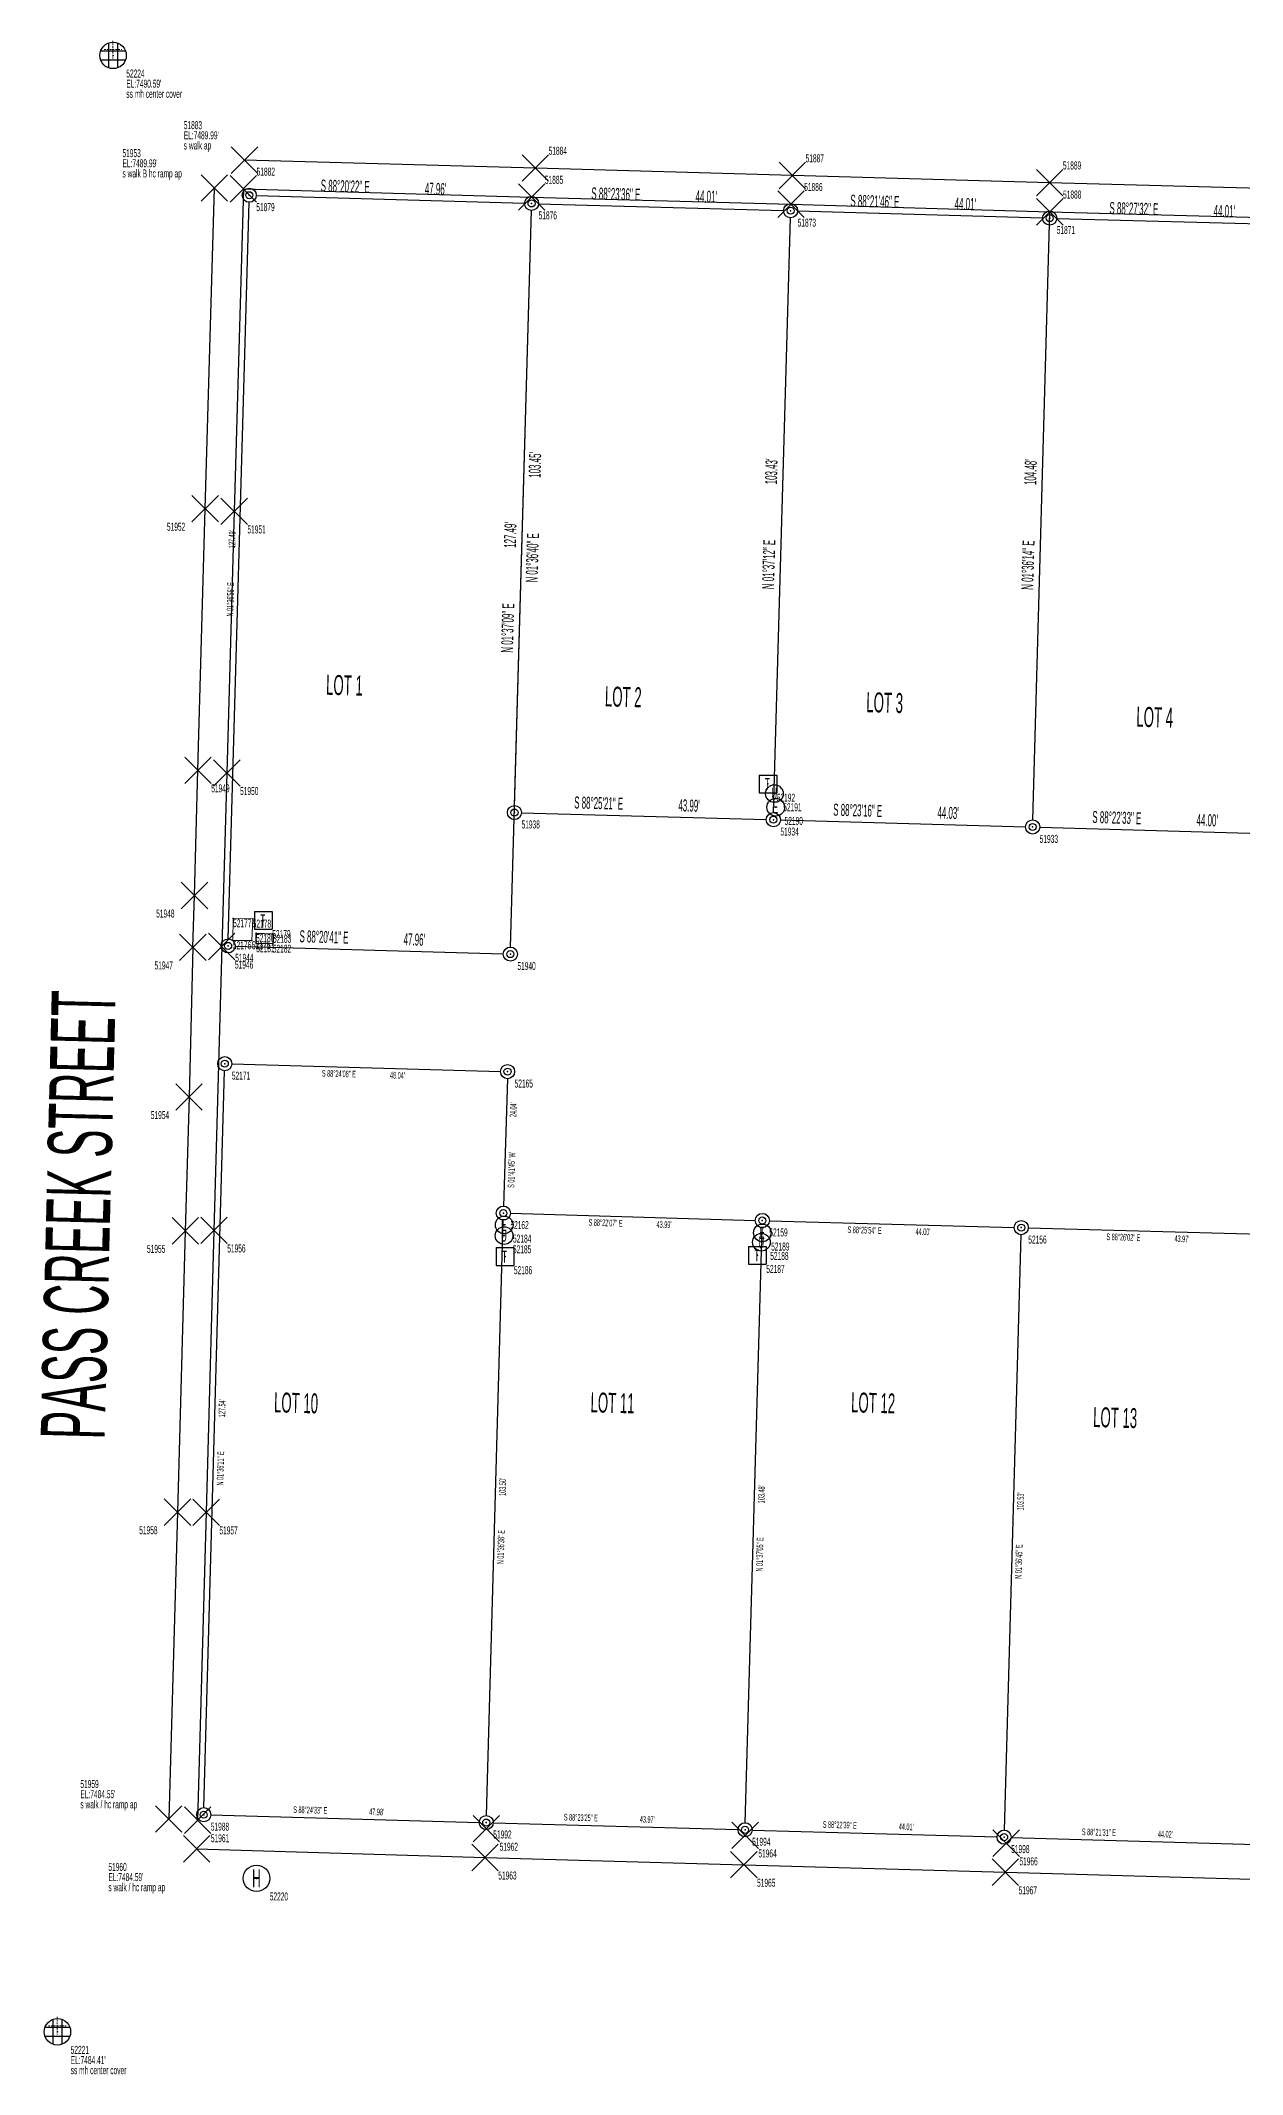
# Model space of a CAD drawing. Extents: x 2835785 to 2851632, y 1243954 to 1251877.
# Drawn here: x 2835785.4 to 2835989.5, y 1251358.9 to 1251704.2 of the extents above; entities that cross this region are included whole.
import ezdxf

# ---------------------------------------------------------------- set-up
doc = ezdxf.new("R2010")
doc.units = 0
doc.header["$MEASUREMENT"] = 0
doc.linetypes.add('Dash Med4', pattern=[0.25, 0.090426, -0.069149, 0.090426])
for name, color, linetype, true_color in [('Concrete', 7, 'Continuous', 0xc0c0c0), ('DESC', 3, 'Continuous', 0x00ff00), ('Easements', 5, 'Continuous', 0x0000ff), ('ELEV', 3, 'Continuous', 0x00ff00), ('Lot_Line', 3, 'Continuous', 0x00ff00), ('Point_Number', 3, 'Continuous', 0x00ff00), ('Points', 3, 'Continuous', 0x00ff00), ('Text', 5, 'Continuous', 0x0000ff), ('U-_UG_Power', 1, 'Continuous', 0xff0000), ('U-Telephone', 7, 'Continuous', 0xff8000)]:
    doc.layers.add(name, color=color, linetype=linetype, true_color=true_color)

# ---------------------------------------------------------------- blocks, each defined once
blk = doc.blocks.new('PT_DBL_CIR_FILLED')
at = {"layer": 'Points', "color": 3, "linetype": 'ByBlock', "true_color": 0x00ff00}
for radius in [0.5, 0.25]:
    blk.add_circle((0, 0), radius, dxfattribs=at)
at = {"layer": 'Points'}
blk.add_point((0, 0), dxfattribs=at)
blk = doc.blocks.new('PT_X')
at = {"layer": 'Points', "color": 3, "linetype": 'ByBlock', "true_color": 0x00ff00}
for p, q in [((-0.5, 0.5), (0.5, -0.5)), ((-0.5, -0.5), (0.5, 0.5))]:
    blk.add_line(p, q, dxfattribs=at)
at = {"layer": 'Points'}
blk.add_point((0, 0), dxfattribs=at)
blk = doc.blocks.new('PT_NONE')
at = {"layer": 'Easements'}
blk.add_point((0, 0), dxfattribs=at)
blk = doc.blocks.new('PT_BOXED_T')
at = {"layer": 'Points', "color": 3, "linetype": 'ByBlock', "true_color": 0x00ff00}
for p, q in [((-0.5, 0.5), (-0.5, -0.5)), ((-0.5, 0.5), (0.5, 0.5)), ((0.5, 0.5), (0.5, -0.5)), ((-0.5, -0.5), (0.5, -0.5))]:
    blk.add_line(p, q, dxfattribs=at)
at = {"layer": 'Points'}
blk.add_point((0, 0), dxfattribs=at)
at = {"layer": 'Points', "color": 3, "true_color": 0x00ff00, "width": 0.495518}
blk.add_text('T', height=0.678, dxfattribs=at).set_placement((-0.17, -0.34, 7486.99))
blk = doc.blocks.new('PT_CIRCLED_E')
at = {"layer": 'Points', "color": 3, "linetype": 'ByBlock', "true_color": 0x00ff00}
blk.add_circle((0, 0), 0.5, dxfattribs=at)
at = {"layer": 'Points'}
blk.add_point((0, 0), dxfattribs=at)
at = {"layer": 'Points', "color": 3, "true_color": 0x00ff00, "width": 0.495518}
blk.add_text('E', height=0.678, dxfattribs=at).set_placement((-0.17, -0.34, 7472.13))
blk = doc.blocks.new('PT_CIRCLED_U')
at = {"layer": 'Points', "color": 3, "linetype": 'ByBlock', "true_color": 0x00ff00}
blk.add_circle((0, 0), 0.5, dxfattribs=at)
at = {"layer": 'Points'}
blk.add_point((0, 0), dxfattribs=at)
at = {"layer": 'Points', "color": 3, "true_color": 0x00ff00, "width": 0.495518}
blk.add_text('U', height=0.678, dxfattribs=at).set_placement((-0.17, -0.34, 7485.71))
blk = doc.blocks.new('PT_CIRCLED_H')
at = {"layer": 'Points', "color": 3, "linetype": 'ByBlock', "true_color": 0x00ff00}
blk.add_circle((0, 0), 0.5, dxfattribs=at)
at = {"layer": 'Points'}
blk.add_point((0, 0), dxfattribs=at)
at = {"layer": 'Points', "color": 3, "true_color": 0x00ff00, "width": 0.495518}
blk.add_text('H', height=0.678, dxfattribs=at).set_placement((-0.166, -0.339, 7483.641))
blk = doc.blocks.new('PT_CATCH_BASIN')
at = {"layer": 'Points', "color": 3, "linetype": 'ByBlock', "true_color": 0x00ff00}
for p, q in [((-0.47, 0.171), (0.47, 0.171)), ((-0.171, 0.47), (-0.171, -0.47)), ((0.171, 0.47), (0.171, -0.47)), ((-0.47, -0.171), (0.47, -0.171))]:
    blk.add_line(p, q, dxfattribs=at)
blk.add_circle((0, 0), 0.5, dxfattribs=at)
at = {"layer": 'Points'}
blk.add_point((0, 0), dxfattribs=at)
blk = doc.blocks.new('PT_CROSS')
at = {"layer": 'Easements', "color": 5, "linetype": 'Dash Med4', "lineweight": 15, "true_color": 0x0000ff}
for points in [[(-0.5, 0), (0.5, 0)], [(0, 0.5), (0, -0.5)]]:
    blk.add_lwpolyline(points, dxfattribs=at)
at = {"layer": 'Easements'}
blk.add_point((0, 0), dxfattribs=at)

msp = doc.modelspace()

# ---------------------------------------------------------------- linework, layer by layer
at = {"layer": 'Concrete', "linetype": 'ByBlock', "ltscale": 30}
for p, q in [((2835869.42, 1251682.57, 7488.74), (2835820.01, 1251683.92, 7489.99)), ((2835913.06, 1251681.29, 7487.48), (2835869.42, 1251682.57, 7488.74)), ((2835813.35, 1251624.74, 7489.31), (2835814.9, 1251679.17, 7489.99)), ((2835819.83, 1251679.03, 7489.98), (2835818.27, 1251624.29, 7489.33)), ((2835819.83, 1251679.03, 7489.98), (2835868.78, 1251677.64, 7488.71)), ((2835956.75, 1251680.08, 7486.33), (2835913.06, 1251681.29, 7487.48)), ((2836000.88, 1251678.88, 7485.24), (2835956.75, 1251680.08, 7486.33)), ((2835868.78, 1251677.64, 7488.71), (2835912.82, 1251676.43, 7487.5)), ((2835912.82, 1251676.43, 7487.5), (2835956.78, 1251675.14, 7486.39)), ((2835956.78, 1251675.14, 7486.39), (2836044.71, 1251672.77, 7484.11)), ((2835812.12, 1251580.33, 7488.44), (2835813.35, 1251624.74, 7489.31)), ((2835818.27, 1251624.29, 7489.33), (2835817.02, 1251579.87, 7488.46)), ((2835811.52, 1251559.08, 7487.99), (2835812.12, 1251580.33, 7488.44)), ((2835817.02, 1251579.87, 7488.46), (2835816.15, 1251550.4, 7487.84)), ((2835811.25, 1251550.27, 7487.82), (2835811.52, 1251559.08, 7487.99)), ((2835811.25, 1251550.27, 7487.82), (2835810.61, 1251524.87, 7487.37)), ((2835816.15, 1251550.4, 7487.84), (2835814.84, 1251502.22, 7486.98)), ((2835810.61, 1251524.87, 7487.37), (2835809.96, 1251502.15, 7486.98)), ((2835809.96, 1251502.15, 7486.98), (2835808.64, 1251454.38, 7486)), ((2835814.84, 1251502.22, 7486.98), (2835813.51, 1251454.36, 7486.09)), ((2835808.64, 1251454.38, 7486), (2835807.15, 1251402.29, 7484.55)), ((2835813.51, 1251454.36, 7486.09), (2835812.06, 1251402.09, 7484.64)), ((2835811.91, 1251397.22, 7484.59), (2835860.87, 1251395.76, 7482.85)), ((2835860.87, 1251395.76, 7482.85), (2835904.82, 1251394.53, 7482)), ((2835904.82, 1251394.53, 7482), (2835949.24, 1251393.25, 7481.11)), ((2835949.24, 1251393.25, 7481.11), (2835993.02, 1251392.03, 7480.15))]:
    msp.add_line(p, q, dxfattribs=at)
at = {"layer": 'Lot_Line', "linetype": 'ByBlock', "ltscale": 30}
for p, q in [((2835817.27, 1251551.71, 7487.78), (2835820.8, 1251676.75, 7490.03)), ((2835822.03, 1251677.91, 7490.03), (2835867.57, 1251676.59, 7488.68)), ((2835865.21, 1251550.32, 7486.43), (2835868.74, 1251675.36, 7488.68)), ((2835865.9, 1251574.35, 7487.03), (2835868.74, 1251675.36, 7488.68)), ((2835869.97, 1251676.52, 7488.68), (2835911.56, 1251675.36, 7487.5)), ((2835913.96, 1251675.29, 7487.5), (2835955.56, 1251674.1, 7486.39)), ((2835953.89, 1251571.9, 7485.67), (2835956.78, 1251675.14, 7486.39)), ((2835909.87, 1251573.14, 7486.48), (2835912.73, 1251674.12, 7487.5)), ((2835957.95, 1251674.03, 7486.39), (2835999.55, 1251672.92, 7485.25)), ((2835867.07, 1251573.11, 7487.03), (2835908.64, 1251571.97, 7486.48)), ((2835911.04, 1251571.9, 7486.48), (2835952.66, 1251570.73, 7485.67)), ((2835955.06, 1251570.66, 7485.67), (2835996.64, 1251569.48, 7484.56)), ((2835818.44, 1251550.47, 7487.78), (2835863.97, 1251549.16, 7486.43)), ((2835817.87, 1251530.47, 7487.45), (2835863.49, 1251529.2, 7486.09)), ((2835813.14, 1251404.21, 7484.55), (2835816.64, 1251529.31, 7487.45)), ((2835864.66, 1251527.97, 7486.09), (2835864.01, 1251506.34, 7485.89)), ((2835861.1, 1251402.88, 7482.95), (2835863.95, 1251503.94, 7485.89)), ((2835865.18, 1251505.11, 7485.89), (2835906.75, 1251503.92, 7485.15)), ((2835905.06, 1251401.64, 7482.05), (2835907.91, 1251502.69, 7485.15)), ((2835909.15, 1251503.86, 7485.15), (2835950.74, 1251502.72, 7484.16)), ((2835953.13, 1251502.65, 7484.16), (2835994.69, 1251501.52, 7483.32)), ((2835949.06, 1251400.4, 7481.08), (2835951.9, 1251501.48, 7484.16)), ((2835814.3, 1251402.98, 7484.55), (2835859.87, 1251401.71, 7482.95)), ((2835862.27, 1251401.65, 7482.95), (2835903.83, 1251400.48, 7482.05)), ((2835906.23, 1251400.41, 7482.05), (2835947.82, 1251399.23, 7481.08)), ((2835950.22, 1251399.16, 7481.08), (2835991.82, 1251397.97, 7480.17))]:
    msp.add_line(p, q, dxfattribs=at)
at = {"layer": 'U-_UG_Power', "linetype": 'ByBlock', "lineweight": 13, "ltscale": 30}
for p, q in [((2835818.04, 1251551.44, 7487.31), (2835818.09, 1251555.19, 7487.32)), ((2835818.09, 1251555.19, 7487.32), (2835821.42, 1251555.12, 7487.1)), ((2835821.42, 1251555.12, 7487.1), (2835821.29, 1251551.43, 7487.22)), ((2835821.29, 1251551.43, 7487.22), (2835818.04, 1251551.44, 7487.31))]:
    msp.add_line(p, q, dxfattribs=at)
at = {"layer": 'U-Telephone', "linetype": 'ByBlock', "lineweight": 25, "ltscale": 30}
for p, q in [((2835822.01, 1251550.93, 7487.47), (2835821.99, 1251552.66, 7487.11)), ((2835821.99, 1251552.66, 7487.11), (2835824.85, 1251552.54, 7487.49)), ((2835824.83, 1251550.86, 7487.5), (2835822.01, 1251550.93, 7487.47)), ((2835824.85, 1251552.54, 7487.49), (2835824.83, 1251550.86, 7487.5))]:
    msp.add_line(p, q, dxfattribs=at)

# ---------------------------------------------------------------- block references
at = {"layer": 'Points'}
for name, p, xscale, yscale in [('PT_CATCH_BASIN', (2835797.7, 1251701.69, 7490.59), 4.5, 4.5), ('PT_CROSS', (2835797.68, 1251702.69, 7490.61), 3.000000044703484, 3.000000044703484), ('PT_X', (2835820.01, 1251683.92, 7489.99), 4.500000178813934, 4.500000178813934), ('PT_X', (2835869.42, 1251682.57, 7488.74), 4.500000178813934, 4.500000178813934), ('PT_X', (2835913.06, 1251681.29, 7487.48), 4.500000178813934, 4.500000178813934), ('PT_X', (2835956.75, 1251680.08, 7486.33), 4.500000178813934, 4.500000178813934), ('PT_X', (2835814.9, 1251679.17, 7489.99), 4.500000178813934, 4.500000178813934), ('PT_X', (2835819.83, 1251679.03, 7489.98), 4.500000178813934, 4.500000178813934), ('PT_DBL_CIR_FILLED', (2835820.83, 1251677.95, 7490.03), 2.39999994635582, 2.39999994635582), ('PT_X', (2835868.78, 1251677.64, 7488.71), 4.500000178813934, 4.500000178813934), ('PT_X', (2835912.82, 1251676.43, 7487.5), 4.500000178813934, 4.500000178813934), ('PT_DBL_CIR_FILLED', (2835868.77, 1251676.56, 7488.68), 2.39999994635582, 2.39999994635582), ('PT_DBL_CIR_FILLED', (2835912.76, 1251675.32, 7487.5), 2.39999994635582, 2.39999994635582), ('PT_X', (2835956.78, 1251675.14, 7486.39), 4.500000178813934, 4.500000178813934), ('PT_DBL_CIR_FILLED', (2835956.76, 1251674.07, 7486.39), 2.39999994635582, 2.39999994635582), ('PT_X', (2835813.35, 1251624.74, 7489.31), 4.500000178813934, 4.500000178813934), ('PT_X', (2835818.27, 1251624.29, 7489.33), 4.500000178813934, 4.500000178813934), ('PT_X', (2835812.12, 1251580.33, 7488.44), 4.500000178813934, 4.500000178813934), ('PT_X', (2835817.02, 1251579.87, 7488.46), 4.500000178813934, 4.500000178813934), ('PT_BOXED_T', (2835908.91, 1251578, 7486.14), 3.000000044703484, 3.000000044703484), ('PT_CIRCLED_U', (2835910.01, 1251576.37, 7486.32), 3.000000044703484, 3.000000044703484), ('PT_CIRCLED_E', (2835910.24, 1251574.05, 7486.23), 3.000000044703484, 3.000000044703484), ('PT_DBL_CIR_FILLED', (2835865.87, 1251573.15, 7487.03), 2.39999994635582, 2.39999994635582), ('PT_DBL_CIR_FILLED', (2835909.84, 1251571.94, 7486.48), 2.39999994635582, 2.39999994635582), ('PT_DBL_CIR_FILLED', (2835953.86, 1251570.7, 7485.67), 2.39999994635582, 2.39999994635582), ('PT_X', (2835811.52, 1251559.08, 7487.99), 4.500000178813934, 4.500000178813934), ('PT_NONE', (2835818.09, 1251555.19, 7487.32), 0.0001, 0.0001), ('PT_NONE', (2835821.42, 1251555.12, 7487.1), 0.0001, 0.0001), ('PT_BOXED_T', (2835823.23, 1251554.84, 7486.99), 3.000000044703484, 3.000000044703484), ('PT_X', (2835811.25, 1251550.27, 7487.82), 4.500000178813934, 4.500000178813934), ('PT_X', (2835816.15, 1251550.4, 7487.84), 4.500000178813934, 4.500000178813934), ('PT_DBL_CIR_FILLED', (2835817.24, 1251550.51, 7487.78), 2.39999994635582, 2.39999994635582), ('PT_NONE', (2835818.04, 1251551.44, 7487.31), 0.0001, 0.0001), ('PT_NONE', (2835821.29, 1251551.43, 7487.22), 0.0001, 0.0001), ('PT_NONE', (2835821.99, 1251552.66, 7487.11), 0.0001, 0.0001), ('PT_NONE', (2835822.01, 1251550.93, 7487.47), 0.0001, 0.0001), ('PT_NONE', (2835824.83, 1251550.86, 7487.5), 0.0001, 0.0001), ('PT_NONE', (2835824.85, 1251552.54, 7487.49), 0.0001, 0.0001), ('PT_DBL_CIR_FILLED', (2835865.17, 1251549.12, 7486.43), 2.39999994635582, 2.39999994635582), ('PT_DBL_CIR_FILLED', (2835816.67, 1251530.51, 7487.45), 2.39999994635582, 2.39999994635582), ('PT_DBL_CIR_FILLED', (2835864.69, 1251529.17, 7486.09), 2.39999994635582, 2.39999994635582), ('PT_X', (2835810.61, 1251524.87, 7487.37), 4.500000178813934, 4.500000178813934), ('PT_DBL_CIR_FILLED', (2835863.98, 1251505.14, 7485.89), 2.39999994635582, 2.39999994635582), ('PT_X', (2835809.96, 1251502.15, 7486.98), 4.500000178813934, 4.500000178813934), ('PT_X', (2835814.84, 1251502.22, 7486.98), 4.500000178813934, 4.500000178813934), ('PT_CIRCLED_U', (2835864.11, 1251501.32, 7485.71), 3.000000044703484, 3.000000044703484), ('PT_CIRCLED_E', (2835864.12, 1251503.14, 7485.6), 3.000000044703484, 3.000000044703484), ('PT_CIRCLED_E', (2835907.96, 1251501.79, 7484.87), 3.000000044703484, 3.000000044703484), ('PT_DBL_CIR_FILLED', (2835907.95, 1251503.89, 7485.15), 2.39999994635582, 2.39999994635582), ('PT_DBL_CIR_FILLED', (2835951.93, 1251502.68, 7484.16), 2.39999994635582, 2.39999994635582), ('PT_BOXED_T', (2835864.27, 1251497.78, 7485.48), 3.000000044703484, 3.000000044703484), ('PT_BOXED_T', (2835907.13, 1251497.99, 7484.7), 3.000000044703484, 3.000000044703484), ('PT_CIRCLED_U', (2835907.8, 1251500.2, 7484.95), 3.000000044703484, 3.000000044703484), ('PT_X', (2835808.64, 1251454.38, 7486), 4.500000178813934, 4.500000178813934), ('PT_X', (2835813.51, 1251454.36, 7486.09), 4.500000178813934, 4.500000178813934), ('PT_X', (2835807.15, 1251402.29, 7484.55), 4.500000178813934, 4.500000178813934), ('PT_X', (2835812.06, 1251402.09, 7484.64), 4.500000178813934, 4.500000178813934), ('PT_DBL_CIR_FILLED', (2835813.1, 1251403.01, 7484.55), 2.39999994635582, 2.39999994635582), ('PT_X', (2835861.1, 1251400.65, 7483), 4.500000178813934, 4.500000178813934), ('PT_DBL_CIR_FILLED', (2835861.07, 1251401.68, 7482.95), 2.39999994635582, 2.39999994635582), ('PT_X', (2835811.91, 1251397.22, 7484.59), 4.500000178813934, 4.500000178813934), ('PT_X', (2835905.04, 1251399.51, 7482.04), 4.500000178813934, 4.500000178813934), ('PT_DBL_CIR_FILLED', (2835905.03, 1251400.45, 7482.05), 2.39999994635582, 2.39999994635582), ('PT_X', (2835949.37, 1251398.17, 7481.17), 4.500000178813934, 4.500000178813934), ('PT_DBL_CIR_FILLED', (2835949.02, 1251399.2, 7481.08), 2.39999994635582, 2.39999994635582), ('PT_X', (2835860.87, 1251395.76, 7482.85), 4.500000178813934, 4.500000178813934), ('PT_X', (2835904.82, 1251394.53, 7482), 4.500000178813934, 4.500000178813934), ('PT_X', (2835949.24, 1251393.25, 7481.11), 4.500000178813934, 4.500000178813934), ('PT_CIRCLED_H', (2835822.06, 1251392.21, 7483.64), 4.500000178813934, 4.500000178813934), ('PT_CATCH_BASIN', (2835788.25, 1251366.16, 7484.41), 4.5, 4.5), ('PT_CROSS', (2835788.21, 1251367.19, 7484.42), 3.000000044703484, 3.000000044703484)]:
    msp.add_blockref(name, p, dxfattribs=dict(at, xscale=xscale, yscale=yscale))

# ---------------------------------------------------------------- texts
at = {"layer": 'DESC', "width": 0.49329}
for s, height, p in [('ss mh center cover', 1.3583, (2835799.95, 1251694.49, 7490.59)), ('s walk ap', 1.358, (2835809.71, 1251685.72, 7489.99)), ('s walk B hc ramp ap', 1.3583, (2835799.3, 1251680.97, 7489.99)), ('s walk / hc ramp ap', 1.3583, (2835792.15, 1251404.09, 7484.55)), ('s walk / hc ramp ap', 1.3583, (2835796.91, 1251390.02, 7484.59)), ('ss mh center cover', 1.3583, (2835790.5, 1251358.96, 7484.41))]:
    msp.add_text(s, height=height, dxfattribs=at).set_placement(p)
at = {"layer": 'ELEV', "width": 0.49329}
for s, p in [("EL:7490.59'", (2835799.95, 1251696.21, 7490.59)), ("EL:7489.99'", (2835809.71, 1251687.45, 7489.99)), ("EL:7489.99'", (2835799.3, 1251682.7, 7489.99)), ("EL:7484.55'", (2835792.15, 1251405.82, 7484.55)), ("EL:7484.59'", (2835796.91, 1251391.74, 7484.59)), ("EL:7484.41'", (2835790.5, 1251360.68, 7484.41))]:
    msp.add_text(s, height=1.3583, dxfattribs=at).set_placement(p)
at = {"layer": 'Lot_Line'}
for s, height, rotation, width, p in [('S 88%%D20\'22" E', 2.0367, 358.3395, 0.494032, (2835832.94, 1251678.58)), ("47.96'", 2.037, 358.3395, 0.494032, (2835850.63, 1251678.07)), ('S 88%%D23\'36" E', 2.0367, 358.3933, 0.494032, (2835878.9, 1251677.26)), ("44.01'", 2.037, 358.3933, 0.494032, (2835896.6, 1251676.76)), ('S 88%%D21\'46" E', 2.0367, 358.3629, 0.494032, (2835922.89, 1251676.02)), ("44.01'", 2.037, 358.3629, 0.494032, (2835940.59, 1251675.51)), ('S 88%%D27\'32" E', 2.0367, 358.459, 0.494032, (2835966.88, 1251674.78)), ("44.01'", 2.037, 358.459, 0.494032, (2835984.58, 1251674.3)), ("103.45'", 2.037, 88.3889, 0.494032, (2835870.29, 1251629.96)), ("103.43'", 2.037, 88.3799, 0.494032, (2835910.43, 1251628.85)), ("104.48'", 2.037, 88.3962, 0.494032, (2835954.46, 1251628.73)), ("127.49'", 1.132, 88.3845, 0.493735, (2835818.43, 1251618.01)), ("127.49'", 2.037, 88.3808, 0.494032, (2835866.1, 1251618.06)), ('N 01%%D36\'40" E', 2.0367, 88.3889, 0.494032, (2835869.79, 1251612.17)), ('N 01%%D37\'12" E', 2.0367, 88.3799, 0.494032, (2835909.93, 1251611.05)), ('N 01%%D36\'14" E', 2.0367, 88.3962, 0.494032, (2835953.96, 1251610.94)), ('N 01%%D36\'56" E', 1.1317, 88.3845, 0.493735, (2835818.1, 1251606.42)), ('N 01%%D37\'09" E', 2.0367, 88.3808, 0.494032, (2835865.6, 1251600.26)), ('S 88%%D25\'21" E', 2.0367, 358.4225, 0.494032, (2835875.99, 1251573.85)), ("43.99'", 2.037, 358.4225, 0.494032, (2835893.68, 1251573.37)), ('S 88%%D23\'16" E', 2.0367, 358.3876, 0.494032, (2835919.98, 1251572.63)), ("44.03'", 2.037, 358.3876, 0.494032, (2835937.67, 1251572.14)), ('S 88%%D22\'33" E', 2.0367, 358.3759, 0.494032, (2835963.98, 1251571.39)), ("44.00'", 2.037, 358.3759, 0.494032, (2835981.68, 1251570.89)), ('S 88%%D20\'41" E', 2.0367, 358.3448, 0.494032, (2835829.34, 1251551.14)), ("47.96'", 2.037, 358.3448, 0.494032, (2835847.03, 1251550.63)), ('S 88%%D24\'08" E', 1.1317, 358.4022, 0.493735, (2835833.16, 1251528.33)), ("48.04'", 1.132, 358.4022, 0.493735, (2835844.71, 1251528.01)), ("24.04'", 1.132, 88.3043, 0.493735, (2835866.2, 1251521.42)), ('S 01%%D41\'45" W', 1.1317, 88.3043, 0.493735, (2835865.84, 1251509.42)), ('S 88%%D22\'07" E', 1.1317, 358.3687, 0.493735, (2835878.44, 1251503.01)), ("43.99'", 1.132, 358.3687, 0.493735, (2835889.99, 1251502.68)), ('S 88%%D25\'54" E', 1.1317, 358.4316, 0.493735, (2835922.42, 1251501.77)), ("44.00'", 1.132, 358.4316, 0.493735, (2835933.97, 1251501.46)), ('S 88%%D26\'02" E', 1.1317, 358.4338, 0.493735, (2835966.39, 1251500.57)), ("43.97'", 1.132, 358.4338, 0.493735, (2835977.94, 1251500.25)), ("127.54'", 1.132, 88.397, 0.493735, (2835816.73, 1251470.48)), ('N 01%%D36\'11" E', 1.1317, 88.397, 0.493735, (2835816.41, 1251458.88)), ("103.50'", 1.132, 88.3893, 0.493735, (2835864.37, 1251457.13)), ("103.48'", 1.132, 88.382, 0.493735, (2835908.33, 1251455.88)), ("103.53'", 1.132, 88.3875, 0.493735, (2835952.32, 1251454.66)), ('N 01%%D36\'38" E', 1.1317, 88.3893, 0.493735, (2835864.04, 1251445.53)), ('N 01%%D37\'05" E', 1.1317, 88.382, 0.493735, (2835908, 1251444.29)), ('N 01%%D36\'45" E', 1.1317, 88.3875, 0.493735, (2835951.99, 1251443.06)), ('S 88%%D24\'33" E', 1.1317, 358.4092, 0.493735, (2835828.29, 1251403.32)), ("47.98'", 1.132, 358.4092, 0.493735, (2835841.18, 1251402.96)), ('S 88%%D23\'25" E', 1.1317, 358.3902, 0.493735, (2835874.25, 1251402.04)), ("43.97'", 1.132, 358.3902, 0.493735, (2835887.14, 1251401.68)), ('S 88%%D22\'39" E', 1.1317, 358.3775, 0.493735, (2835918.22, 1251400.8)), ("44.01'", 1.132, 358.3775, 0.493735, (2835931.12, 1251400.44)), ('S 88%%D21\'31" E', 1.1317, 358.3585, 0.493735, (2835962.22, 1251399.55)), ("44.02'", 1.132, 358.3585, 0.493735, (2835975.12, 1251399.18))]:
    msp.add_text(s, height=height, rotation=rotation, dxfattribs=dict(at, width=width)).set_placement(p)
at = {"layer": 'Point_Number', "width": 0.49329}
for s, p in [('52224', (2835799.95, 1251697.94, 7490.59)), ('51883', (2835809.71, 1251689.17, 7489.99)), ('51953', (2835799.3, 1251684.42, 7489.99)), ('51884', (2835871.67, 1251684.82, 7488.74)), ('51882', (2835822.08, 1251681.28, 7489.98)), ('51887', (2835915.31, 1251683.54, 7487.48)), ('51889', (2835959, 1251682.33, 7486.33)), ('51885', (2835871.03, 1251679.89, 7488.71)), ('51886', (2835915.07, 1251678.68, 7487.5)), ('51888', (2835959.03, 1251677.39, 7486.39)), ('51879', (2835822.03, 1251675.25, 7490.03)), ('51876', (2835869.97, 1251673.86, 7488.68)), ('51873', (2835913.96, 1251672.62, 7487.5)), ('51871', (2835957.96, 1251671.37, 7486.39)), ('51952', (2835806.85, 1251620.99, 7489.31)), ('51951', (2835820.52, 1251620.54, 7489.33)), ('51949', (2835814.37, 1251576.58, 7488.44)), ('51950', (2835819.27, 1251576.12, 7488.46)), ('52192', (2835910.41, 1251575, 7486.14)), ('51938', (2835867.07, 1251570.45, 7487.03)), ('52191', (2835911.51, 1251573.37, 7486.32)), ('52190', (2835911.74, 1251571.05, 7486.23)), ('51934', (2835911.04, 1251569.24, 7486.48)), ('51933', (2835955.06, 1251568, 7485.67)), ('51948', (2835805.02, 1251555.33, 7487.99)), ('52177', (2835818.09, 1251553.69, 7487.32)), ('52178', (2835821.42, 1251553.62, 7487.1)), ('52176', (2835818.04, 1251549.94, 7487.31)), ('52175', (2835821.29, 1251549.93, 7487.22)), ('52180', (2835821.99, 1251551.16, 7487.11)), ('52181', (2835822.01, 1251549.43, 7487.47)), ('52179', (2835824.73, 1251551.84, 7486.99)), ('52183', (2835824.85, 1251551.04, 7487.49)), ('51947', (2835804.75, 1251546.52, 7487.82)), ('51946', (2835818.4, 1251546.65, 7487.84)), ('51944', (2835818.44, 1251547.81, 7487.78)), ('52182', (2835824.83, 1251549.36, 7487.5)), ('51940', (2835866.37, 1251546.42, 7486.43)), ('52171', (2835817.87, 1251527.81, 7487.45)), ('52165', (2835865.89, 1251526.47, 7486.09)), ('51954', (2835804.11, 1251521.12, 7487.37)), ('52162', (2835865.18, 1251502.44, 7485.89)), ('52159', (2835909.15, 1251501.19, 7485.15)), ('51955', (2835803.46, 1251498.4, 7486.98)), ('51956', (2835817.09, 1251498.47, 7486.98)), ('52184', (2835865.62, 1251500.14, 7485.6)), ('52185', (2835865.61, 1251498.32, 7485.71)), ('52189', (2835909.46, 1251498.79, 7484.87)), ('52156', (2835953.13, 1251499.98, 7484.16)), ('52186', (2835865.77, 1251494.78, 7485.48)), ('52187', (2835908.63, 1251494.99, 7484.7)), ('52188', (2835909.3, 1251497.2, 7484.95)), ('51958', (2835802.14, 1251450.63, 7486)), ('51957', (2835815.76, 1251450.61, 7486.09)), ('51959', (2835792.15, 1251407.54, 7484.55)), ('51988', (2835814.3, 1251400.31, 7484.55)), ('51961', (2835814.31, 1251398.34, 7484.64)), ('51992', (2835862.27, 1251398.98, 7482.95)), ('51994', (2835906.23, 1251397.75, 7482.05)), ('51962', (2835863.35, 1251396.9, 7483)), ('51964', (2835907.29, 1251395.76, 7482.04)), ('51998', (2835950.22, 1251396.5, 7481.08)), ('51966', (2835951.62, 1251394.42, 7481.17)), ('51960', (2835796.91, 1251393.47, 7484.59)), ('51963', (2835863.12, 1251392.01, 7482.85)), ('51965', (2835907.07, 1251390.78, 7482)), ('52220', (2835824.31, 1251388.46, 7483.64)), ('51967', (2835951.49, 1251389.5, 7481.11)), ('52221', (2835790.5, 1251362.41, 7484.41))]:
    msp.add_text(s, height=1.358, dxfattribs=at).set_placement(p)
at = {"layer": 'Text'}
for s, height, rotation, width, p in [('LOT 1', 3.395, 358.5042, 0.493735, (2835833.84, 1251593.15)), ('LOT 2', 3.395, 358.5042, 0.493735, (2835881.19, 1251591.18)), ('LOT 3', 3.395, 358.5042, 0.493735, (2835925.58, 1251590.2)), ('LOT 4', 3.395, 358.5042, 0.493735, (2835971.44, 1251587.73)), ('PASS CREEK STREET', 10.8633, 88.5657, 0.493846, (2835796.25, 1251466.64)), ('LOT 10', 3.395, 358.5042, 0.493735, (2835825, 1251471.33)), ('LOT 11', 3.395, 358.5042, 0.493735, (2835878.75, 1251471.33)), ('LOT 12', 3.395, 358.5042, 0.493735, (2835923, 1251471.33)), ('LOT 13', 3.395, 358.5042, 0.493735, (2835964.1, 1251468.83))]:
    msp.add_text(s, height=height, rotation=rotation, dxfattribs=dict(at, width=width)).set_placement(p)

doc.saveas('drawing.dxf')
